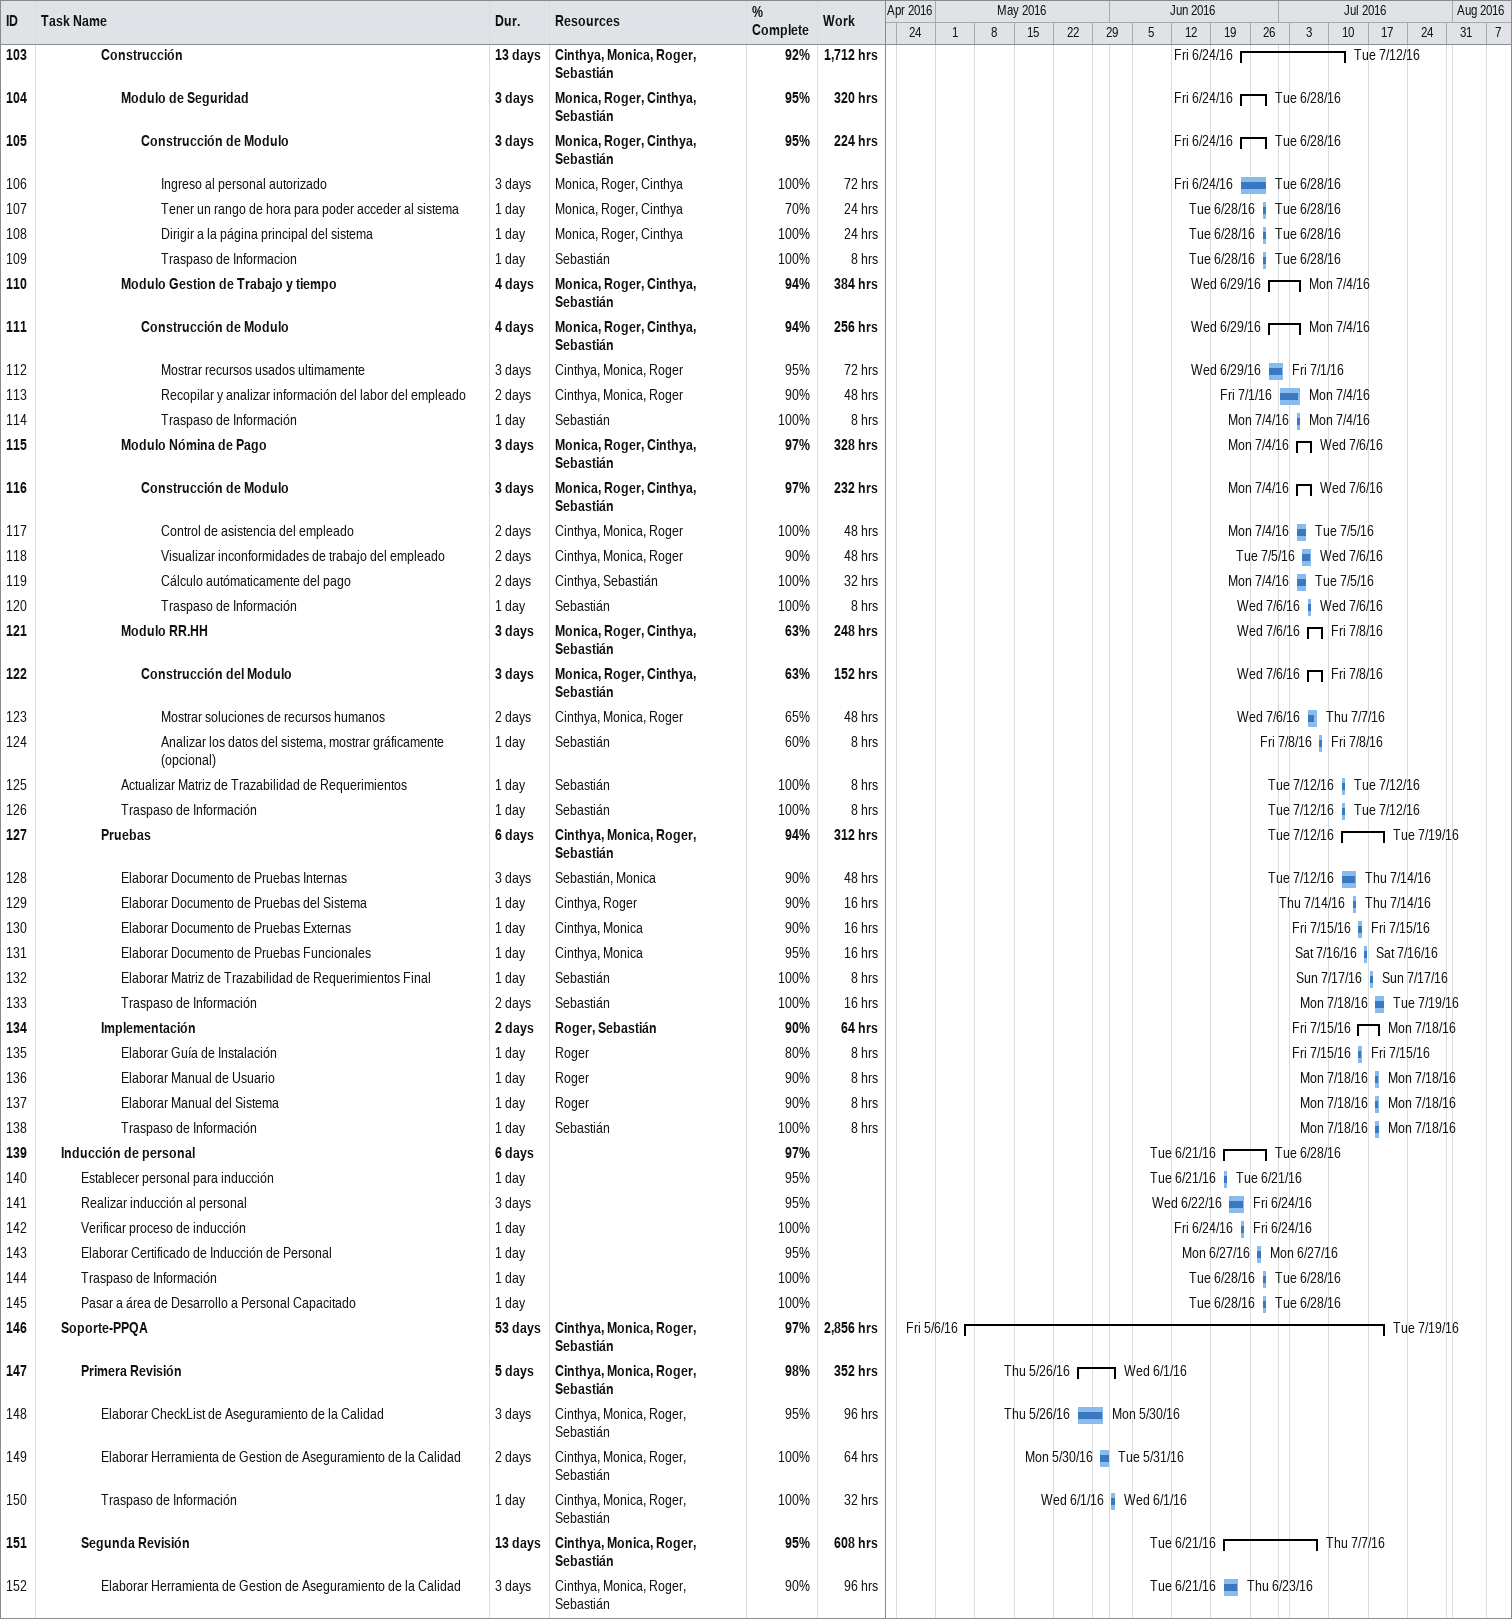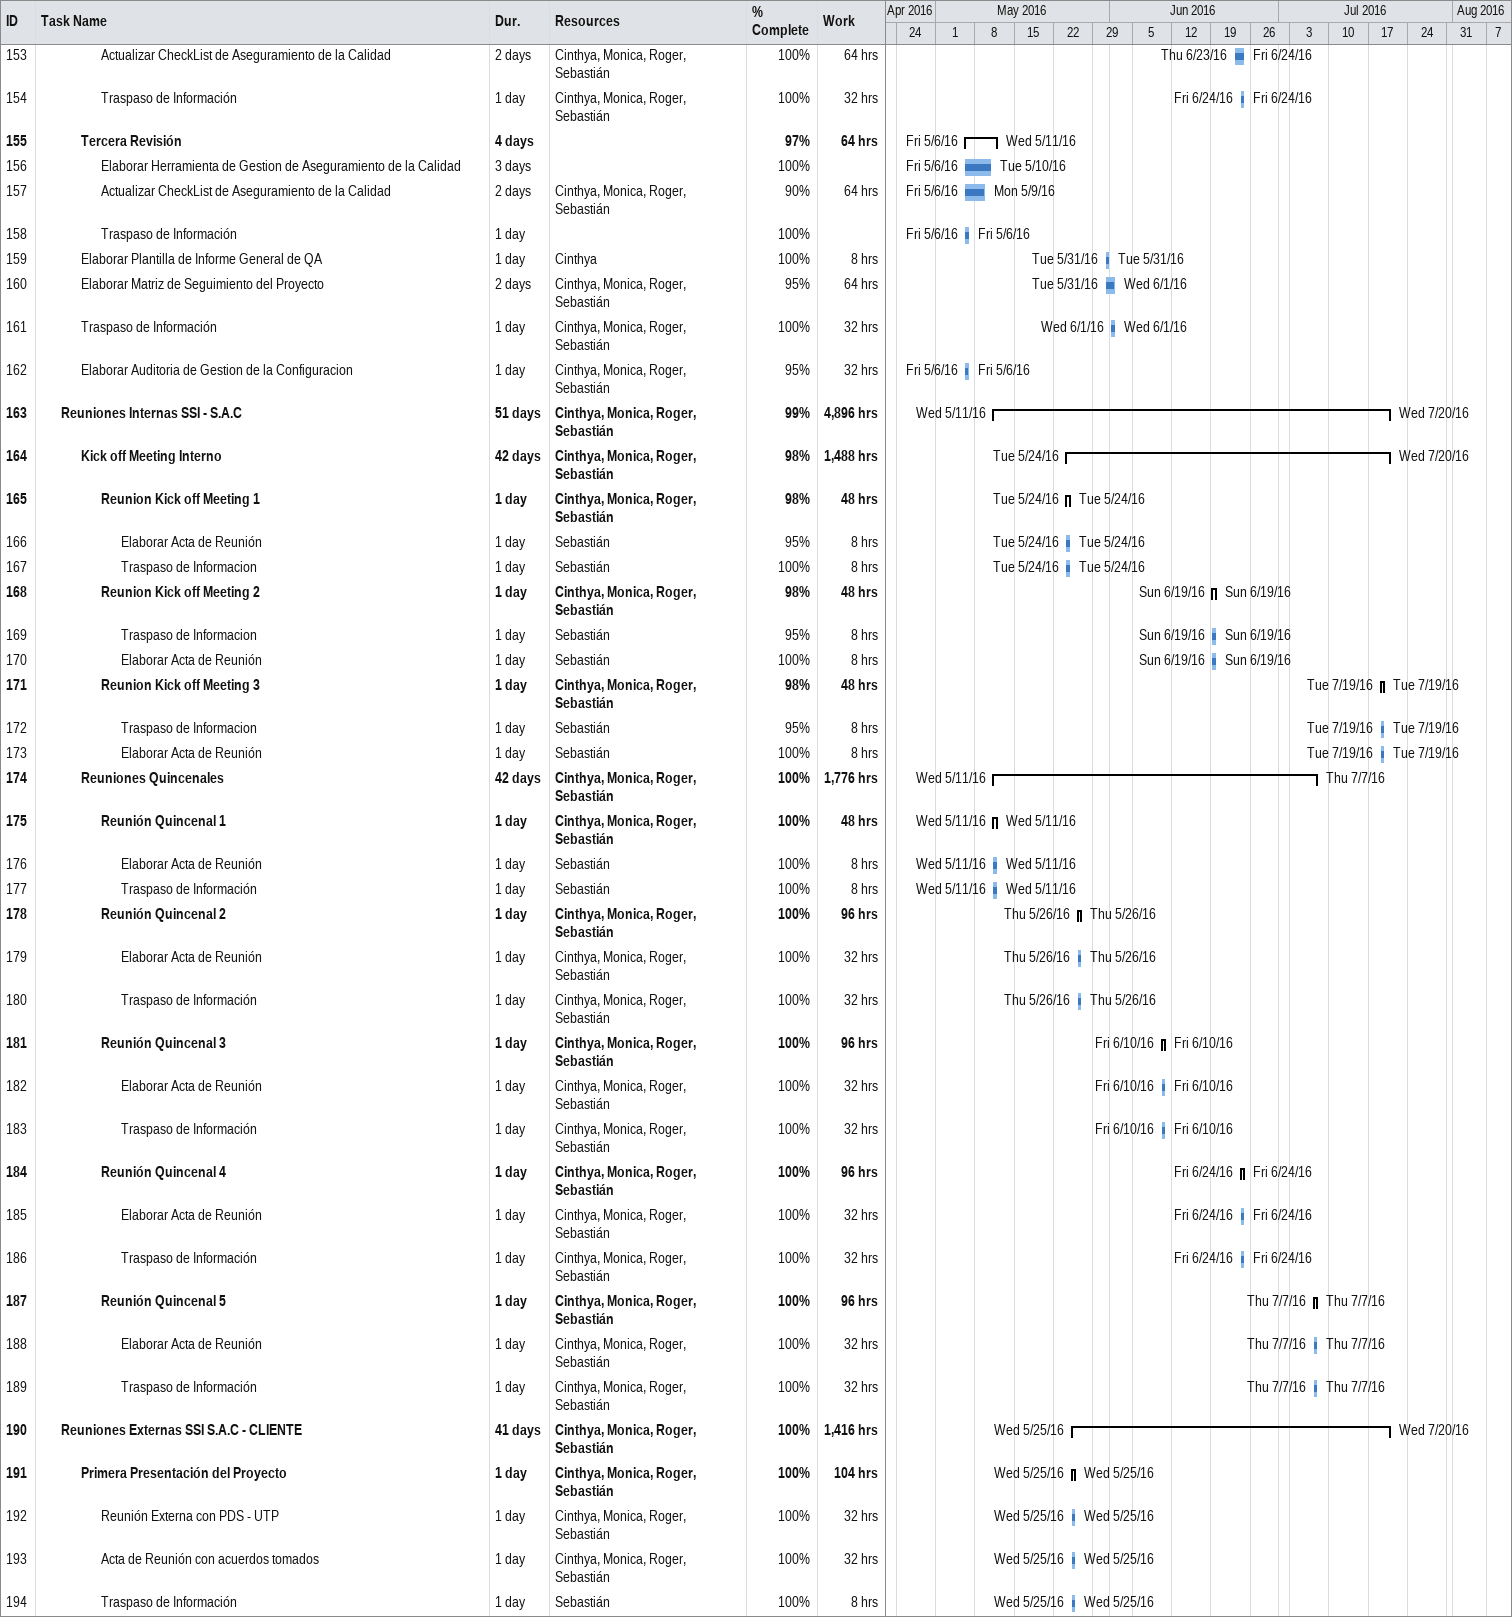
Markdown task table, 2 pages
| ID | Level | Task | Duration | Start | Finish | Resources | % complete | Work (h) |
|---|---|---|---|---|---|---|---|---|
| 103 | 4 | **Construcción** | 13d | 2016-06-24 | 2016-07-12 | Cinthya, Monica, Roger, Sebastián | 92 | 1712 |
| 104 | 5 | **Modulo de Seguridad** | 3d | 2016-06-24 | 2016-06-28 | Monica, Roger, Cinthya, Sebastián | 95 | 320 |
| 105 | 6 | **Construcción de Modulo** | 3d | 2016-06-24 | 2016-06-28 | Monica, Roger, Cinthya, Sebastián | 95 | 224 |
| 106 | 7 | Ingreso al personal autorizado | 3d | 2016-06-24 | 2016-06-28 | Monica, Roger, Cinthya | 100 | 72 |
| 107 | 7 | Tener un rango de hora para poder acceder al sistema | 1d | 2016-06-28 | 2016-06-28 | Monica, Roger, Cinthya | 70 | 24 |
| 108 | 7 | Dirigir a la página principal del sistema | 1d | 2016-06-28 | 2016-06-28 | Monica, Roger, Cinthya | 100 | 24 |
| 109 | 7 | Traspaso de Informacion | 1d | 2016-06-28 | 2016-06-28 | Sebastián | 100 | 8 |
| 110 | 5 | **Modulo Gestion de Trabajo y tiempo** | 4d | 2016-06-29 | 2016-07-04 | Monica, Roger, Cinthya, Sebastián | 94 | 384 |
| 111 | 6 | **Construcción de Modulo** | 4d | 2016-06-29 | 2016-07-04 | Monica, Roger, Cinthya, Sebastián | 94 | 256 |
| 112 | 7 | Mostrar recursos usados ultimamente | 3d | 2016-06-29 | 2016-07-01 | Cinthya, Monica, Roger | 95 | 72 |
| 113 | 7 | Recopilar y analizar información del labor del empleado | 2d | 2016-07-01 | 2016-07-04 | Cinthya, Monica, Roger | 90 | 48 |
| 114 | 7 | Traspaso de Información | 1d | 2016-07-04 | 2016-07-04 | Sebastián | 100 | 8 |
| 115 | 5 | **Modulo Nómina de Pago** | 3d | 2016-07-04 | 2016-07-06 | Monica, Roger, Cinthya, Sebastián | 97 | 328 |
| 116 | 6 | **Construcción de Modulo** | 3d | 2016-07-04 | 2016-07-06 | Monica, Roger, Cinthya, Sebastián | 97 | 232 |
| 117 | 7 | Control de asistencia del empleado | 2d | 2016-07-04 | 2016-07-05 | Cinthya, Monica, Roger | 100 | 48 |
| 118 | 7 | Visualizar inconformidades de trabajo del empleado | 2d | 2016-07-05 | 2016-07-06 | Cinthya, Monica, Roger | 90 | 48 |
| 119 | 7 | Cálculo autómaticamente del pago | 2d | 2016-07-04 | 2016-07-05 | Cinthya, Sebastián | 100 | 32 |
| 120 | 7 | Traspaso de Información | 1d | 2016-07-06 | 2016-07-06 | Sebastián | 100 | 8 |
| 121 | 5 | **Modulo RR.HH** | 3d | 2016-07-06 | 2016-07-08 | Monica, Roger, Cinthya, Sebastián | 63 | 248 |
| 122 | 6 | **Construcción del Modulo** | 3d | 2016-07-06 | 2016-07-08 | Monica, Roger, Cinthya, Sebastián | 63 | 152 |
| 123 | 7 | Mostrar soluciones de recursos humanos | 2d | 2016-07-06 | 2016-07-07 | Cinthya, Monica, Roger | 65 | 48 |
| 124 | 7 | Analizar los datos del sistema, mostrar gráficamente (opcional) | 1d | 2016-07-08 | 2016-07-08 | Sebastián | 60 | 8 |
| 125 | 5 | Actualizar Matriz de Trazabilidad de Requerimientos | 1d | 2016-07-12 | 2016-07-12 | Sebastián | 100 | 8 |
| 126 | 5 | Traspaso de Información | 1d | 2016-07-12 | 2016-07-12 | Sebastián | 100 | 8 |
| 127 | 4 | **Pruebas** | 6d | 2016-07-12 | 2016-07-19 | Cinthya, Monica, Roger, Sebastián | 94 | 312 |
| 128 | 5 | Elaborar Documento de Pruebas Internas | 3d | 2016-07-12 | 2016-07-14 | Sebastián, Monica | 90 | 48 |
| 129 | 5 | Elaborar Documento de Pruebas del Sistema | 1d | 2016-07-14 | 2016-07-14 | Cinthya, Roger | 90 | 16 |
| 130 | 5 | Elaborar Documento de Pruebas Externas | 1d | 2016-07-15 | 2016-07-15 | Cinthya, Monica | 90 | 16 |
| 131 | 5 | Elaborar Documento de Pruebas Funcionales | 1d | 2016-07-16 | 2016-07-16 | Cinthya, Monica | 95 | 16 |
| 132 | 5 | Elaborar Matriz de Trazabilidad de Requerimientos Final | 1d | 2016-07-17 | 2016-07-17 | Sebastián | 100 | 8 |
| 133 | 5 | Traspaso de Información | 2d | 2016-07-18 | 2016-07-19 | Sebastián | 100 | 16 |
| 134 | 4 | **Implementación** | 2d | 2016-07-15 | 2016-07-18 | Roger, Sebastián | 90 | 64 |
| 135 | 5 | Elaborar Guía de Instalación | 1d | 2016-07-15 | 2016-07-15 | Roger | 80 | 8 |
| 136 | 5 | Elaborar Manual de Usuario | 1d | 2016-07-18 | 2016-07-18 | Roger | 90 | 8 |
| 137 | 5 | Elaborar Manual del Sistema | 1d | 2016-07-18 | 2016-07-18 | Roger | 90 | 8 |
| 138 | 5 | Traspaso de Información | 1d | 2016-07-18 | 2016-07-18 | Sebastián | 100 | 8 |
| 139 | 2 | **Inducción de personal** | 6d | 2016-06-21 | 2016-06-28 |  | 97 |  |
| 140 | 3 | Establecer personal para inducción | 1d | 2016-06-21 | 2016-06-21 |  | 95 |  |
| 141 | 3 | Realizar inducción al personal | 3d | 2016-06-22 | 2016-06-24 |  | 95 |  |
| 142 | 3 | Verificar proceso de inducción | 1d | 2016-06-24 | 2016-06-24 |  | 100 |  |
| 143 | 3 | Elaborar Certificado de Inducción de Personal | 1d | 2016-06-27 | 2016-06-27 |  | 95 |  |
| 144 | 3 | Traspaso de Información | 1d | 2016-06-28 | 2016-06-28 |  | 100 |  |
| 145 | 3 | Pasar a área de Desarrollo a Personal Capacitado | 1d | 2016-06-28 | 2016-06-28 |  | 100 |  |
| 146 | 2 | **Soporte-PPQA** | 53d | 2016-05-06 | 2016-07-19 | Cinthya, Monica, Roger, Sebastián | 97 | 2856 |
| 147 | 3 | **Primera Revisión** | 5d | 2016-05-26 | 2016-06-01 | Cinthya, Monica, Roger, Sebastián | 98 | 352 |
| 148 | 4 | Elaborar CheckList de Aseguramiento de la Calidad | 3d | 2016-05-26 | 2016-05-30 | Cinthya, Monica, Roger, Sebastián | 95 | 96 |
| 149 | 4 | Elaborar Herramienta de Gestion de Aseguramiento de la Calidad | 2d | 2016-05-30 | 2016-05-31 | Cinthya, Monica, Roger, Sebastián | 100 | 64 |
| 150 | 4 | Traspaso de Información | 1d | 2016-06-01 | 2016-06-01 | Cinthya, Monica, Roger, Sebastián | 100 | 32 |
| 151 | 3 | **Segunda Revisión** | 13d | 2016-06-21 | 2016-07-07 | Cinthya, Monica, Roger, Sebastián | 95 | 608 |
| 152 | 4 | Elaborar Herramienta de Gestion de Aseguramiento de la Calidad | 3d | 2016-06-21 | 2016-06-23 | Cinthya, Monica, Roger, Sebastián | 90 | 96 |
| 153 | 4 | Actualizar CheckList de Aseguramiento de la Calidad | 2d | 2016-06-23 | 2016-06-24 | Cinthya, Monica, Roger, Sebastián | 100 | 64 |
| 154 | 4 | Traspaso de Información | 1d | 2016-06-24 | 2016-06-24 | Cinthya, Monica, Roger, Sebastián | 100 | 32 |
| 155 | 3 | **Tercera Revisión** | 4d | 2016-05-06 | 2016-05-11 |  | 97 | 64 |
| 156 | 4 | Elaborar Herramienta de Gestion de Aseguramiento de la Calidad | 3d | 2016-05-06 | 2016-05-10 |  | 100 |  |
| 157 | 4 | Actualizar CheckList de Aseguramiento de la Calidad | 2d | 2016-05-06 | 2016-05-09 | Cinthya, Monica, Roger, Sebastián | 90 | 64 |
| 158 | 4 | Traspaso de Información | 1d | 2016-05-06 | 2016-05-06 |  | 100 |  |
| 159 | 3 | Elaborar Plantilla de Informe General de QA | 1d | 2016-05-31 | 2016-05-31 | Cinthya | 100 | 8 |
| 160 | 3 | Elaborar Matriz de Seguimiento del Proyecto | 2d | 2016-05-31 | 2016-06-01 | Cinthya, Monica, Roger, Sebastián | 95 | 64 |
| 161 | 3 | Traspaso de Información | 1d | 2016-06-01 | 2016-06-01 | Cinthya, Monica, Roger, Sebastián | 100 | 32 |
| 162 | 3 | Elaborar Auditoria de Gestion de la Configuracion | 1d | 2016-05-06 | 2016-05-06 | Cinthya, Monica, Roger, Sebastián | 95 | 32 |
| 163 | 2 | **Reuniones Internas SSI - S.A.C** | 51d | 2016-05-11 | 2016-07-20 | Cinthya, Monica, Roger, Sebastián | 99 | 4896 |
| 164 | 3 | **Kick off Meeting Interno** | 42d | 2016-05-24 | 2016-07-20 | Cinthya, Monica, Roger, Sebastián | 98 | 1488 |
| 165 | 4 | **Reunion Kick off Meeting 1** | 1d | 2016-05-24 | 2016-05-24 | Cinthya, Monica, Roger, Sebastián | 98 | 48 |
| 166 | 5 | Elaborar Acta de Reunión | 1d | 2016-05-24 | 2016-05-24 | Sebastián | 95 | 8 |
| 167 | 5 | Traspaso de Informacion | 1d | 2016-05-24 | 2016-05-24 | Sebastián | 100 | 8 |
| 168 | 4 | **Reunion Kick off Meeting 2** | 1d | 2016-06-19 | 2016-06-19 | Cinthya, Monica, Roger, Sebastián | 98 | 48 |
| 169 | 5 | Traspaso de Informacion | 1d | 2016-06-19 | 2016-06-19 | Sebastián | 95 | 8 |
| 170 | 5 | Elaborar Acta de Reunión | 1d | 2016-06-19 | 2016-06-19 | Sebastián | 100 | 8 |
| 171 | 4 | **Reunion Kick off Meeting 3** | 1d | 2016-07-19 | 2016-07-19 | Cinthya, Monica, Roger, Sebastián | 98 | 48 |
| 172 | 5 | Traspaso de Informacion | 1d | 2016-07-19 | 2016-07-19 | Sebastián | 95 | 8 |
| 173 | 5 | Elaborar Acta de Reunión | 1d | 2016-07-19 | 2016-07-19 | Sebastián | 100 | 8 |
| 174 | 3 | **Reuniones Quincenales** | 42d | 2016-05-11 | 2016-07-07 | Cinthya, Monica, Roger, Sebastián | 100 | 1776 |
| 175 | 4 | **Reunión Quincenal 1** | 1d | 2016-05-11 | 2016-05-11 | Cinthya, Monica, Roger, Sebastián | 100 | 48 |
| 176 | 5 | Elaborar Acta de Reunión | 1d | 2016-05-11 | 2016-05-11 | Sebastián | 100 | 8 |
| 177 | 5 | Traspaso de Información | 1d | 2016-05-11 | 2016-05-11 | Sebastián | 100 | 8 |
| 178 | 4 | **Reunión Quincenal 2** | 1d | 2016-05-26 | 2016-05-26 | Cinthya, Monica, Roger, Sebastián | 100 | 96 |
| 179 | 5 | Elaborar Acta de Reunión | 1d | 2016-05-26 | 2016-05-26 | Cinthya, Monica, Roger, Sebastián | 100 | 32 |
| 180 | 5 | Traspaso de Información | 1d | 2016-05-26 | 2016-05-26 | Cinthya, Monica, Roger, Sebastián | 100 | 32 |
| 181 | 4 | **Reunión Quincenal 3** | 1d | 2016-06-10 | 2016-06-10 | Cinthya, Monica, Roger, Sebastián | 100 | 96 |
| 182 | 5 | Elaborar Acta de Reunión | 1d | 2016-06-10 | 2016-06-10 | Cinthya, Monica, Roger, Sebastián | 100 | 32 |
| 183 | 5 | Traspaso de Información | 1d | 2016-06-10 | 2016-06-10 | Cinthya, Monica, Roger, Sebastián | 100 | 32 |
| 184 | 4 | **Reunión Quincenal 4** | 1d | 2016-06-24 | 2016-06-24 | Cinthya, Monica, Roger, Sebastián | 100 | 96 |
| 185 | 5 | Elaborar Acta de Reunión | 1d | 2016-06-24 | 2016-06-24 | Cinthya, Monica, Roger, Sebastián | 100 | 32 |
| 186 | 5 | Traspaso de Información | 1d | 2016-06-24 | 2016-06-24 | Cinthya, Monica, Roger, Sebastián | 100 | 32 |
| 187 | 4 | **Reunión Quincenal 5** | 1d | 2016-07-07 | 2016-07-07 | Cinthya, Monica, Roger, Sebastián | 100 | 96 |
| 188 | 5 | Elaborar Acta de Reunión | 1d | 2016-07-07 | 2016-07-07 | Cinthya, Monica, Roger, Sebastián | 100 | 32 |
| 189 | 5 | Traspaso de Información | 1d | 2016-07-07 | 2016-07-07 | Cinthya, Monica, Roger, Sebastián | 100 | 32 |
| 190 | 2 | **Reuniones Externas SSI S.A.C - CLIENTE** | 41d | 2016-05-25 | 2016-07-20 | Cinthya, Monica, Roger, Sebastián | 100 | 1416 |
| 191 | 3 | **Primera Presentación del Proyecto** | 1d | 2016-05-25 | 2016-05-25 | Cinthya, Monica, Roger, Sebastián | 100 | 104 |
| 192 | 4 | Reunión Externa con PDS - UTP | 1d | 2016-05-25 | 2016-05-25 | Cinthya, Monica, Roger, Sebastián | 100 | 32 |
| 193 | 4 | Acta de Reunión con acuerdos tomados | 1d | 2016-05-25 | 2016-05-25 | Cinthya, Monica, Roger, Sebastián | 100 | 32 |
| 194 | 4 | Traspaso de Información | 1d | 2016-05-25 | 2016-05-25 | Sebastián | 100 | 8 |
